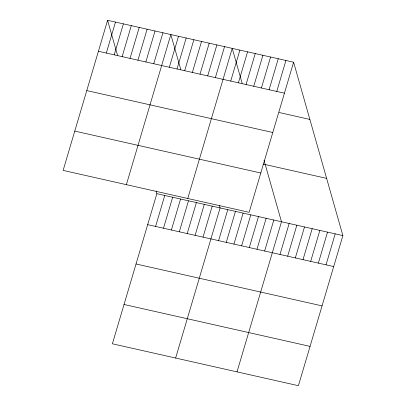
<?xml version="1.0" encoding="UTF-8"?>
<svg xmlns="http://www.w3.org/2000/svg" width="406" height="406" viewBox="0 0 406 406"><rect width="100%" height="100%" fill="white"/><g stroke="black" fill="none" stroke-linecap="round" stroke-linejoin="round"><path stroke-width="0.61" d="M107.59 20.3L63.123 170.408L249.142 212.318L293.609 62.209L107.59 20.3L117.527 55.267M106.316 53.059L115.497 22.081M114.223 54.84L123.399 23.863M122.13 56.622L131.305 25.644M130.037 58.403L139.212 27.425M137.944 60.184L147.119 29.207M145.845 61.966L155.021 30.988M153.752 63.747L162.928 32.769M126.373 184.659L170.835 34.551L180.771 69.512M169.332 67.254L178.508 36.276M177.006 68.984L186.181 38.007M184.679 70.71L193.855 39.732M192.353 72.441L201.528 41.463M156.107 191.033L156.858 193.682L112.391 343.791L298.41 385.7L342.877 235.592L293.609 62.209M200.026 74.171L209.202 43.193M155.589 226.441L164.765 195.464M207.699 75.897L216.875 44.919M163.491 228.223L172.667 197.245M215.373 77.627L224.548 46.649M171.398 230.004L180.574 199.026M187.755 198.488L232.222 48.38L242.159 83.342M179.305 231.785L188.48 200.808M230.72 81.083L239.895 50.105M187.212 233.567L196.387 202.589M238.393 82.814L247.569 51.836M195.119 235.348L204.294 204.37M246.066 84.539L255.242 53.562M203.02 237.129L212.196 206.152M253.74 86.27L262.915 55.292M175.641 358.041L220.103 207.933L219.352 205.284M261.413 88L270.589 57.023M218.601 240.636L227.776 209.663M269.087 89.726L278.262 58.748M226.274 242.367L235.45 211.389M276.76 91.457L285.936 60.479M233.947 244.097L243.123 213.12M241.621 245.823L250.796 214.845M249.294 247.553L258.47 216.576M256.968 249.284L266.143 218.306M264.641 251.009L273.817 220.032M237.023 371.871L281.49 221.762L264.057 160.411M279.988 254.466L289.163 223.493M287.661 256.196L296.837 225.218M295.335 257.927L304.51 226.949M303.008 259.652L312.184 228.674M310.681 261.383L319.857 230.405M318.355 263.113L327.53 232.136M326.028 264.839L335.204 233.861M98.414 51.278L284.433 93.182M279.171 112.508L309.864 119.425M86.767 90.589L272.786 132.498M263.458 164.146L326.617 178.376M74.77 131.097L260.789 173.002M156.858 193.682L342.877 235.592M147.682 224.66L333.702 266.569M136.035 263.976L322.054 305.88M124.038 304.48L310.057 346.389"/></g></svg>
